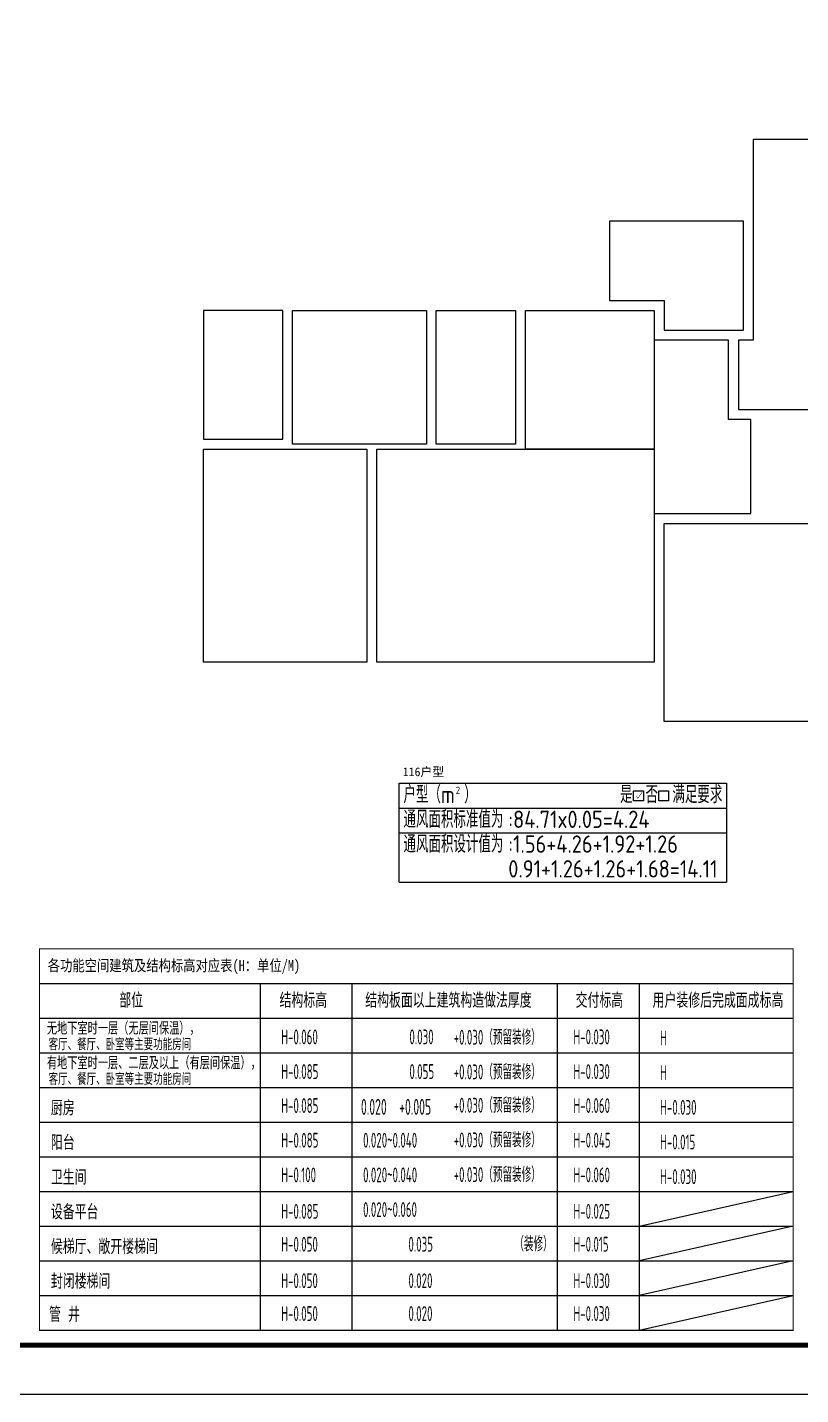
# Model space of a CAD drawing. Extents: x -518115 to 389031, y -231062 to 1628073.
# Drawn here: x 53630 to 69242, y 410832 to 438438 of the extents above; entities that cross this region are included whole.
import ezdxf

# ---------------------------------------------------------------- set-up
doc = ezdxf.new("R2010")
doc.units = 0
doc.header["$LTSCALE"] = 1000
doc.header["$MEASUREMENT"] = 0
for name, color, linetype in [('AD-INDX', 43, 'Continuous'), ('C-Sheet-图框', 101, 'Continuous'), ('PUB_TEXT', 4, 'Continuous'), ('图框', 140, 'Continuous')]:
    doc.layers.add(name, color=color, linetype=linetype)
doc.layers.add('yichutu', color=7, linetype='Continuous', true_color=0xffffff, plot=False)
doc.layers.add('不打印-标记', color=10, linetype='Continuous', lineweight=9, plot=False)
doc.styles.get("Standard").update_dxf_attribs({"font": 'gbenor.shx', "bigfont": 'gbcbig.shx'})
doc.styles.add('宋体', font='', dxfattribs={"height": 50})
doc.styles.add('房间名称', font='TSSDENG', dxfattribs={"width": 0.8, "bigfont": 'HZTXT'})
doc.styles.add('黑体', font='')
doc.styles.get('宋体').set_extended_font_data('SimSun')
doc.styles.get('黑体').set_extended_font_data('SimHei')

# ---------------------------------------------------------------- blocks, each defined once
blk = doc.blocks.new('TK')
at = {"layer": '图框'}
blk.add_lwpolyline([(465375, 548714), (549475, 548714), (549475, 489314), (465375, 489314)], close=True, dxfattribs=at)
blk.add_lwpolyline([(465375, 548714), (549475, 548714), (549475, 489314), (465375, 489314)], close=True, dxfattribs=at)
at = {"layer": '图框', "const_width": 100}
blk.add_lwpolyline([(548475, 490314), (548475, 547714), (467875, 547714), (467875, 490314)], close=True, dxfattribs=at)
blk = doc.blocks.new('A$C78D13F63')
at = {"layer": 'C-Sheet-图框', "color": 0}
for p, q in [((52360, 7300), (67578, 7300)), ((56815, 7300), (56815, 300)), ((58665, 7300), (58665, 300)), ((62812, 7300), (62812, 300)), ((64465, 7300), (64465, 300)), ((52360, 6600), (67578, 6600)), ((52360, 5900), (67578, 5900)), ((52360, 5200), (67578, 5200)), ((52360, 4500), (67578, 4500)), ((52360, 3800), (67578, 3800)), ((52360, 3100), (67578, 3100)), ((52360, 2400), (67578, 2400)), ((52360, 1700), (67578, 1700)), ((52360, 1000), (67578, 1000))]:
    blk.add_line(p, q, dxfattribs=at)
at = {"layer": 'C-Sheet-图框', "color": 0, "const_width": 24}
blk.add_lwpolyline([(52360, 300), (52360, 8000), (67578, 8000), (67578, 300), (52360, 300)], dxfattribs=at)
at = {"layer": 'PUB_TEXT', "color": 251, "true_color": 0x636466}
for p, q in [((64465, 2400), (67578, 3100)), ((67578, 2400), (64465, 1700)), ((67578, 1700), (64465, 1000)), ((64465, 300), (67578, 1000))]:
    blk.add_line(p, q, dxfattribs=at)
at = {"layer": 'PUB_TEXT', "color": 2}
for s, height, style, width, p in [('各功能空间建筑及结构标高对应表(H：单位/M)', 227.85, '宋体', 0.8, (52528, 7551)), ('H-0.060', 300, '房间名称', 0.56, (57240, 6073)), ('H-0.030', 300, '房间名称', 0.56, (63139, 6073)), ('H-0.085', 300, '房间名称', 0.56, (57240, 5373)), ('H-0.030', 300, '房间名称', 0.56, (63139, 5373)), ('H-0.085', 300, '房间名称', 0.56, (57240, 4687)), ('H-0.060', 300, '房间名称', 0.56, (63139, 4687)), ('H-0.085', 300, '房间名称', 0.56, (57240, 3987)), ('H-0.045', 300, '房间名称', 0.56, (63139, 3987)), ('H-0.100', 300, '房间名称', 0.56, (57240, 3287)), ('H-0.060', 300, '房间名称', 0.56, (63139, 3287)), ('H-0.085', 300, '房间名称', 0.56, (57240, 2551)), ('H-0.025', 300, '房间名称', 0.56, (63139, 2551)), ('H-0.050', 300, '房间名称', 0.56, (57240, 1887)), ('H-0.015', 300, '房间名称', 0.56, (63139, 1887)), ('H-0.050', 300, '房间名称', 0.56, (57240, 1151)), ('H-0.030', 300, '房间名称', 0.56, (63139, 1151)), ('H-0.050', 300, '房间名称', 0.56, (57240, 487)), ('H-0.030', 300, '房间名称', 0.56, (63139, 487))]:
    blk.add_text(s, height=height, dxfattribs=dict(at, style=style, width=width)).set_placement(p)
at = {"layer": 'PUB_TEXT', "style": '房间名称'}
for s, height, width, p in [('部位', 300, 0.8, (53972, 6810)), ('结构标高', 300, 0.8, (57207, 6810)), ('结构板面以上建筑构造做法厚度', 300, 0.8, (58938, 6810)), ('交付标高', 300, 0.8, (63186, 6810)), ('用户装修后完成面成标高', 300, 0.8, (64739, 6810)), ('0.030', 300, 0.56, (59829, 6073)), ('客厅、餐厅、卧室等主要功能房间', 240, 0.8, (52544, 5953)), ('0.055', 300, 0.56, (59829, 5373)), ('客厅、餐厅、卧室等主要功能房间', 240, 0.8, (52544, 5253)), ('0.020', 321.4, 0.56, (58851, 4650)), ('厨房', 300, 0.8, (52591, 4637)), ('阳台', 300, 0.8, (52591, 3937)), ('0.020~0.040', 300, 0.56, (58894, 3987)), ('卫生间', 300, 0.8, (52591, 3237)), ('0.020~0.040', 300, 0.56, (58894, 3287)), ('设备平台', 300, 0.8, (52591, 2537)), ('0.020~0.060', 300, 0.56, (58894, 2587)), ('候梯厅、敞开楼梯间', 300, 0.8, (52591, 1837)), ('0.035', 300, 0.56, (59809, 1887)), ('封闭楼梯间', 300, 0.8, (52591, 1137)), ('0.020', 300, 0.56, (59809, 1151)), ('管 井', 300, 0.8, (52553, 469)), ('0.020', 300, 0.56, (59809, 487))]:
    blk.add_text(s, height=height, dxfattribs=dict(at, width=width)).set_placement(p)
at = {"layer": 'PUB_TEXT', "color": 1, "style": '房间名称', "width": 0.8}
for s, p in [('无地下室时一层（无层间保温），', (52510, 6268)), ('有地下室时一层、二层及以上（有层间保温），', (52510, 5568))]:
    blk.add_text(s, height=257.14, dxfattribs=at).set_placement(p)
at = {"layer": 'PUB_TEXT', "color": 251, "true_color": 0x636466, "style": '房间名称', "width": 0.56}
for s, p in [('+0.030（预留装修）', (60723, 6066)), ('+0.030（预留装修）', (60723, 5366)), ('+0.030（预留装修）', (60723, 4693)), ('+0.030（预留装修）', (60723, 3993)), ('+0.030（预留装修）', (60723, 3293)), ('（装修）', (61948, 1893))]:
    blk.add_text(s, height=300, dxfattribs=at).set_placement(p)
at = {"layer": 'PUB_TEXT', "color": 4, "style": '房间名称', "width": 0.56}
for s, p in [('H', (64889, 6051)), ('H', (64889, 5351)), ('H-0.030', (64889, 4651)), ('H-0.015', (64889, 3951)), ('H-0.030', (64889, 3251))]:
    blk.add_text(s, height=300, dxfattribs=at).set_placement(p)
at = {"layer": 'PUB_TEXT', "color": 3, "style": '房间名称', "width": 0.56}
blk.add_text('+0.005', height=321.4, dxfattribs=at).set_placement((59623, 4650))
blk = doc.blocks.new('yct-841-594-84100-59399.9999999999-100-1000.0')
at = {"layer": 'yichutu', "color": 7, "true_color": 0xffffff}
blk.add_lwpolyline([(0, 0), (0, 59400), (84100, 59400), (84100, 0)], close=True, dxfattribs=at)

msp = doc.modelspace()

# ---------------------------------------------------------------- linework, layer by layer
for p, q in [((61137.7, 421175.9), (61137.7, 423175.9)), ((61137.7, 423175.9), (67744.5, 423175.9)), ((67744.5, 423175.9), (67744.5, 421175.9)), ((61137.7, 422675.9), (67744.5, 422675.9)), ((61137.7, 422675.9), (67744.5, 422675.9)), ((61137.7, 422175.9), (67744.5, 422175.9)), ((61137.7, 421175.9), (67744.5, 421175.9))]:
    msp.add_line(p, q)
for points in [[(68285.6, 436173.7), (68285.6, 432123.7), (67985.6, 432123.7), (67985.6, 430723.7), (71185.6, 430723.7), (71186.9, 432123.8), (70885.6, 432123.8), (70885.6, 436173.7)], [(65385.6, 434523.7), (65385.6, 432923.7), (66485.6, 432923.7), (66485.6, 432324), (68085.6, 432324), (68085.6, 434523.7)], [(58785.6, 432723.7), (57185.6, 432723.7), (57185.6, 430123.7), (58785.6, 430123.7)], [(58985.7, 432723.7), (61685.7, 432723.7), (61685.7, 430023.7), (58985.7, 430023.7)], [(61885.7, 432723.7), (63485.6, 432723.7), (63485.6, 430023.7), (61885.7, 430023.7)], [(63685.6, 432723.7), (66285.6, 432723.7), (66285.6, 429923.7), (63685.6, 429923.7)], [(66285.6, 432124), (66285.6, 428623.7), (68235.6, 428623.7), (68235.6, 430523.7), (67785.6, 430523.7), (67785.6, 432124)], [(57185.6, 429923.7), (60485.7, 429923.7), (60485.7, 425623.7), (57185.6, 425623.7)], [(60685.6, 429923.7), (66285.6, 429923.7), (66285.6, 425623.7), (60685.6, 425623.7)], [(66485.6, 428423.7), (69485.6, 428423.7), (69485.6, 424423.7), (66485.6, 424423.7)], [(65868.9, 423022.8), (66068.9, 423022.8), (66068.9, 422822.8), (65868.9, 422822.8)], [(66376.9, 423022.8), (66576.9, 423022.8), (66576.9, 422822.8), (66376.9, 422822.8)]]:
    msp.add_lwpolyline(points, close=True)
at = {"color": 6, "const_width": 10}
msp.add_lwpolyline([(65920.9, 422913.8), (65956.9, 422872.8), (66042.9, 422996.8)], dxfattribs=at)

# ---------------------------------------------------------------- block references
msp.add_blockref('TK', (-466360.9, -78481.8))

# ---------------------------------------------------------------- texts
at = {"color": 1, "style": '黑体'}
msp.add_text('116户型', height=175, dxfattribs=at).set_placement((61209.7, 423319.7))
at = {"color": 91, "true_color": 0x7df289}
for s, p in [('是', (65596.4, 422773.5)), ('否', (66110.4, 422773.5)), ('满足要求', (66652.4, 422773.5))]:
    msp.add_text(s, height=350, dxfattribs=at).set_placement(p)
at = {"layer": 'AD-INDX', "color": 1}
msp.add_text('2', height=151.2, dxfattribs=at).set_placement((62278, 422958))
at = {"layer": '不打印-标记', "color": 1}
for s, p in [('户型（m ）', (61223.8, 422773.5)), ('通风面积标准值为', (61223.8, 422273.5)), (':84.71x0.05=4.24', (63339.3, 422273.5))]:
    msp.add_text(s, height=350, dxfattribs=at).set_placement(p)
at = {"layer": '不打印-标记', "color": 2}
for s, p in [('通风面积设计值为', (61223.8, 421773.5)), (':1.56+4.26+1.92+1.26', (63339.3, 421773.5)), ('0.91+1.26+1.26+1.68=14.11', (63339.3, 421273.5))]:
    msp.add_text(s, height=350, dxfattribs=at).set_placement(p)

# ---------------------------------------------------------------- next in the draw order: block references
msp.add_blockref('A$C78D13F63', (1514.1, 411831.9))

# ---------------------------------------------------------------- next in the draw order: block references
at = {"layer": 'yichutu'}
msp.add_blockref('yct-841-594-84100-59399.9999999999-100-1000.0', (-985.9, 410831.9), dxfattribs=at)

doc.saveas('drawing.dxf')
